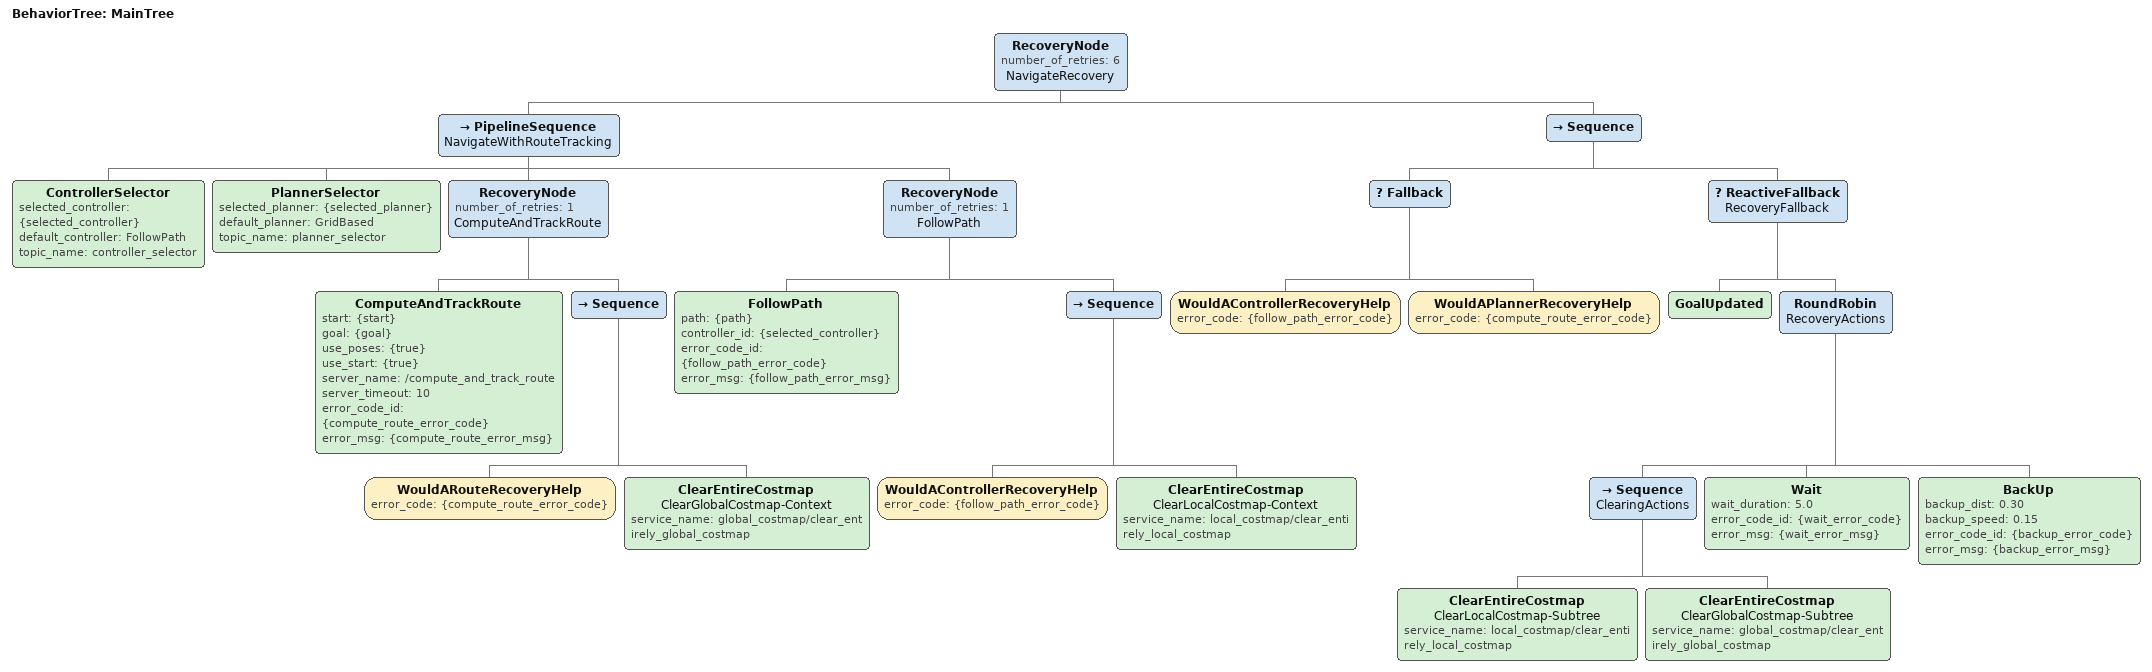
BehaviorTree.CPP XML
<root BTCPP_format="4" main_tree_to_execute="MainTree">
  <BehaviorTree ID="MainTree">
    <!-- Основной узел восстановления с 6 попытками -->
    <RecoveryNode number_of_retries="6" name="NavigateRecovery">
      <PipelineSequence name="NavigateWithRouteTracking">
        <!-- Выбор контроллера для FollowPath -->
        <ControllerSelector
          selected_controller="{selected_controller}"
          default_controller="FollowPath"
          topic_name="controller_selector"/>
        <!-- Выбор планировщика (не используется для Route Tracking) -->
        <PlannerSelector
          selected_planner="{selected_planner}"
          default_planner="GridBased"
          topic_name="planner_selector"/>

        <!-- Блок вычисления и отслеживания маршрута -->
        <RecoveryNode number_of_retries="1" name="ComputeAndTrackRoute">
        <ComputeAndTrackRoute
            start="{start}"
            goal="{goal}"
            use_poses="{true}"
            use_start="{true}"
            server_name="/compute_and_track_route"
            server_timeout="10"
            error_code_id="{compute_route_error_code}"
            error_msg="{compute_route_error_msg}"/>
          <Sequence>
            <WouldARouteRecoveryHelp error_code="{compute_route_error_code}"/>
            <ClearEntireCostmap
              name="ClearGlobalCostmap-Context"
              service_name="global_costmap/clear_entirely_global_costmap"/>
          </Sequence>
        </RecoveryNode>

        <!-- Блок следования по построенному пути -->
        <RecoveryNode number_of_retries="1" name="FollowPath">
          <FollowPath
            path="{path}"
            controller_id="{selected_controller}"
            error_code_id="{follow_path_error_code}"
            error_msg="{follow_path_error_msg}"/>
          <Sequence>
            <WouldAControllerRecoveryHelp error_code="{follow_path_error_code}"/>
            <ClearEntireCostmap
              name="ClearLocalCostmap-Context"
              service_name="local_costmap/clear_entirely_local_costmap"/>
          </Sequence>
        </RecoveryNode>
      </PipelineSequence>

      <!-- Финальные recovery-действия при критических ошибках -->
      <Sequence>
        <Fallback>
          <WouldAControllerRecoveryHelp error_code="{follow_path_error_code}"/>
          <WouldAPlannerRecoveryHelp error_code="{compute_route_error_code}"/>
        </Fallback>
        <ReactiveFallback name="RecoveryFallback">
          <GoalUpdated/>
          <RoundRobin name="RecoveryActions">
            <!-- Очищаем обе карты перед следующей попыткой -->
            <Sequence name="ClearingActions">
              <ClearEntireCostmap
                name="ClearLocalCostmap-Subtree"
                service_name="local_costmap/clear_entirely_local_costmap"/>
              <ClearEntireCostmap
                name="ClearGlobalCostmap-Subtree"
                service_name="global_costmap/clear_entirely_global_costmap"/>
            </Sequence>
            <!-- Небольшая пауза перед откатом -->
            <Wait
              wait_duration="5.0"
              error_code_id="{wait_error_code}"
              error_msg="{wait_error_msg}"/>
            <!-- Откат назад для выхода из застревания -->
            <BackUp
              backup_dist="0.30"
              backup_speed="0.15"
              error_code_id="{backup_error_code}"
              error_msg="{backup_error_msg}"/>
          </RoundRobin>
        </ReactiveFallback>
      </Sequence>
    </RecoveryNode>
  </BehaviorTree>
</root>
